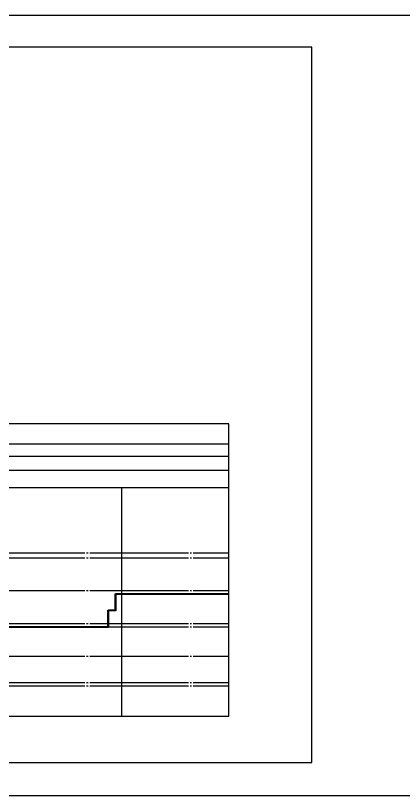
# Model space of a CAD drawing. Extents: x 152195838 to 323921156, y 365159662 to 730681027.
# Drawn here: x 161383786 to 161501966, y 365159662 to 365397262 of the extents above; entities that cross this region are included whole.
import ezdxf

# ---------------------------------------------------------------- set-up
doc = ezdxf.new("R2010")
doc.units = 0
doc.header["$MEASUREMENT"] = 0
for name, pattern in [('CEN', [63, 60, -1, 1, -1]), ('DIVIDEX2', [2.5, 1, -0.5, 0, -0.5, 0, -0.5]), ('HIDDEN', [2, 1, -1])]:
    doc.linetypes.add(name, pattern=pattern)
for name, color, linetype in [('4A.TEC CEN', 1, 'CEN'), ('4A.TEC LAND', 53, 'CONTINUOUS'), ('4A.TEC 벽체 1', 2, 'CONTINUOUS'), ('㈜SE&C SITE', 1, 'DIVIDEX2'), ('㈜SE&C 벽체 1', 2, 'CONTINUOUS')]:
    doc.layers.add(name, color=color, linetype=linetype)
doc.layers.add('DEFPOINT', color=135, linetype='CONTINUOUS', plot=False)

# ---------------------------------------------------------------- blocks, each defined once
blk = doc.blocks.new('zw$44AB')
at = {"layer": 'DEFPOINT'}
for points in [[(194981, 0), (0, 0), (0, -66825), (194981, -66825)], [(11458, -66825), (194981, -66825), (194981, -4637), (11458, -4637)], [(14258, -66825), (194981, -66825), (194981, -7437), (14258, -7437)], [(17458, -66825), (194981, -66825), (194981, -10637), (17458, -10637)], [(21458, -66825), (194981, -66825), (194981, -14637), (21458, -14637)]]:
    blk.add_lwpolyline(points, close=True, dxfattribs=at)

msp = doc.modelspace()

# ---------------------------------------------------------------- hatches: boundary and pattern name
at = {"layer": '㈜SE&C 벽체 1'}
h = msp.add_hatch(dxfattribs=at)
h.set_pattern_fill('ANSI31', color=256, scale=2000, style=0)
h.set_pattern_definition([(45, (161168671.04, 365183761.87), (-176.7767, 176.7767), [])])
h.paths.add_polyline_path([(161412138.71, 365215963.33), (161412138.71, 365216063.33), (161414106.94, 365216063.33)])

# ---------------------------------------------------------------- linework, layer by layer
at = {"layer": '4A.TEC CEN', "color": 8, "ltscale": 500}
for p, q in [((161217434.11, 365233563.33), (161448798.99, 365233563.33)), ((161217434.11, 365232063.33), (161448798.99, 365232063.33)), ((161217434.11, 365222063.33), (161448798.99, 365222063.33)), ((161217434.11, 365212063.33), (161448798.99, 365212063.33)), ((161217434.11, 365211063.33), (161448798.99, 365211063.33)), ((161217434.11, 365202063.33), (161448798.99, 365202063.33)), ((161217434.11, 365194063.33), (161448798.99, 365194063.33)), ((161217434.11, 365193063.33), (161448798.99, 365193063.33))]:
    msp.add_line(p, q, dxfattribs=at)
at = {"layer": '4A.TEC LAND', "linetype": 'Continuous'}
for points in [[(161448798.99, 365221063.33), (161414306.94, 365221063.33)], [(161448798.99, 365220963.33), (161414306.94, 365220963.33)], [(161448798.99, 365220863.33), (161414306.94, 365220863.33)], [(161411938.71, 365211063.33), (161370106.94, 365211063.33)], [(161411938.71, 365210963.33), (161370106.94, 365210963.33)], [(161411938.71, 365210863.33), (161370106.94, 365210863.33)]]:
    msp.add_lwpolyline(points, dxfattribs=at)
at = {"layer": '4A.TEC LAND', "linetype": 'Continuous', "elevation": 208125}
for points in [[(161414106.94, 365216063.33), (161412138.71, 365216063.33)], [(161414106.94, 365215963.33), (161412138.71, 365215963.33)], [(161414106.94, 365215863.33), (161412138.71, 365215863.33)]]:
    msp.add_lwpolyline(points, dxfattribs=at)
at = {"layer": '4A.TEC 벽체 1'}
for points in [[(161414106.94, 365215863.33), (161414106.94, 365221063.33), (161414306.94, 365221063.33), (161414306.94, 365215863.33)], [(161411938.71, 365210863.33), (161411938.71, 365216063.33), (161412138.71, 365216063.33), (161412138.71, 365210863.33)]]:
    msp.add_lwpolyline(points, close=True, dxfattribs=at)
at = {"layer": 'DEFPOINT', "color": 5}
msp.add_lwpolyline([(161177065.66, 365159661.87), (161513065.65, 365159661.87), (161513065.65, 365397261.87), (161177065.66, 365397261.87)], close=True, dxfattribs=at)
at = {"layer": 'DEFPOINT'}
msp.add_lwpolyline([(161474065.66, 365387661.87), (161184465.66, 365387661.87), (161184465.66, 365169661.87), (161474065.66, 365169661.87)], close=True, dxfattribs=at)
at = {"layer": '㈜SE&C SITE', "color": 10, "linetype": 'HIDDEN', "ltscale": 800, "const_width": 400}
msp.add_lwpolyline([(161416106.94, 365183761.87), (161416106.94, 365253346.04)], dxfattribs=at)

# ---------------------------------------------------------------- block references
at = {"layer": 'DEFPOINT', "xscale": 1.333333333333333, "yscale": 1.333333333333333, "zscale": 1.333333333333333}
msp.add_blockref('zw$44AB', (161188824.07, 365272861.87), dxfattribs=at)

doc.saveas('drawing.dxf')
